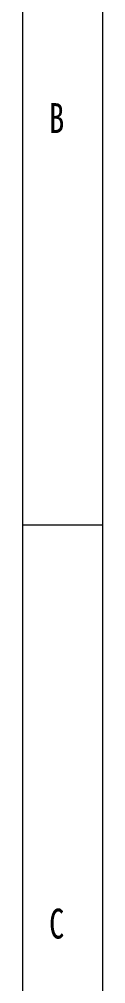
# Paper-space layout '시트2-ENG' of a CAD drawing. Header units: inches. Extents: x 0.2 to 16.3, y 0.2 to 11.5.
# Drawn here: x 0.197 to 0.394, y 6.693 to 9.05 of the extents above; entities that cross this region are included whole.
import ezdxf

# ---------------------------------------------------------------- set-up
doc = ezdxf.new("R2010")
doc.units = ezdxf.units.IN
doc.header["$MEASUREMENT"] = 0
doc.styles.add('SLDTEXTSTYLE3', font='TXT', dxfattribs={"width": 0.75})

psp = doc.layouts.new('시트2-ENG')

# ---------------------------------------------------------------- linework, layer by layer
at = {"color": 7, "linetype": 'Continuous', "lineweight": 18}
for p, q in [((0.1969, 11.4961), (0.1969, 0.1969)), ((0.3937, 11.2992), (0.3937, 0.3937)), ((0.1969, 7.815), (0.3937, 7.815))]:
    psp.add_line(p, q, dxfattribs=at)

# ---------------------------------------------------------------- texts
at = {"color": 7, "linetype": 'Continuous', "lineweight": 0, "char_height": 0.0729, "attachment_point": 1, "style": 'SLDTEXTSTYLE3'}
for s, insert in [('B', (0.2625, 8.8452)), ('C', (0.2625, 6.8767))]:
    psp.add_mtext(s, dxfattribs=dict(at, insert=insert))

doc.saveas('drawing.dxf')
